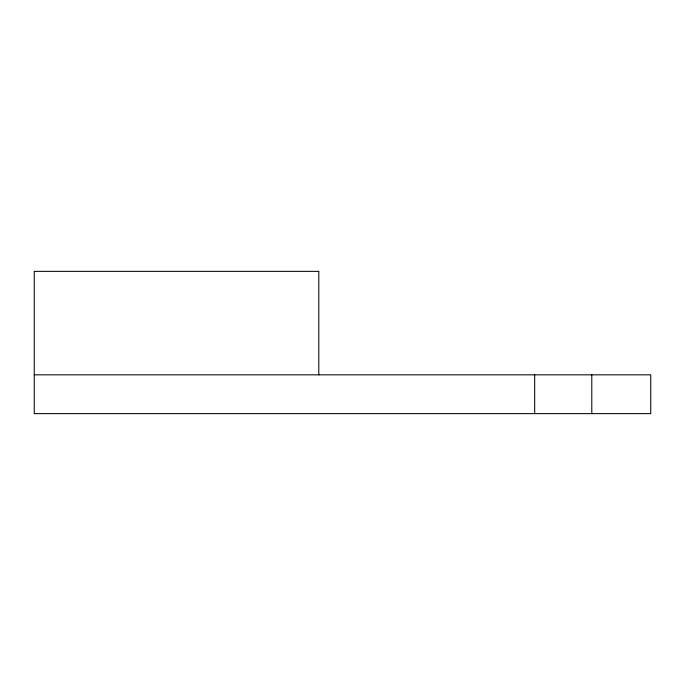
<?xml version="1.0" encoding="UTF-8"?>
<svg xmlns="http://www.w3.org/2000/svg" width="685" height="685" viewBox="0 0 685 685"><rect width="100%" height="100%" fill="white"/><g stroke="black" fill="none" stroke-linecap="round" stroke-linejoin="round"><path stroke-width="1.03" d="M34.25 374.832L650.75 374.832L650.75 413.637L34.25 413.637L34.25 271.363L318.799 271.363L318.799 374.832M591.797 374.832L591.797 413.637M534.677 374.832L534.677 413.637"/></g></svg>
